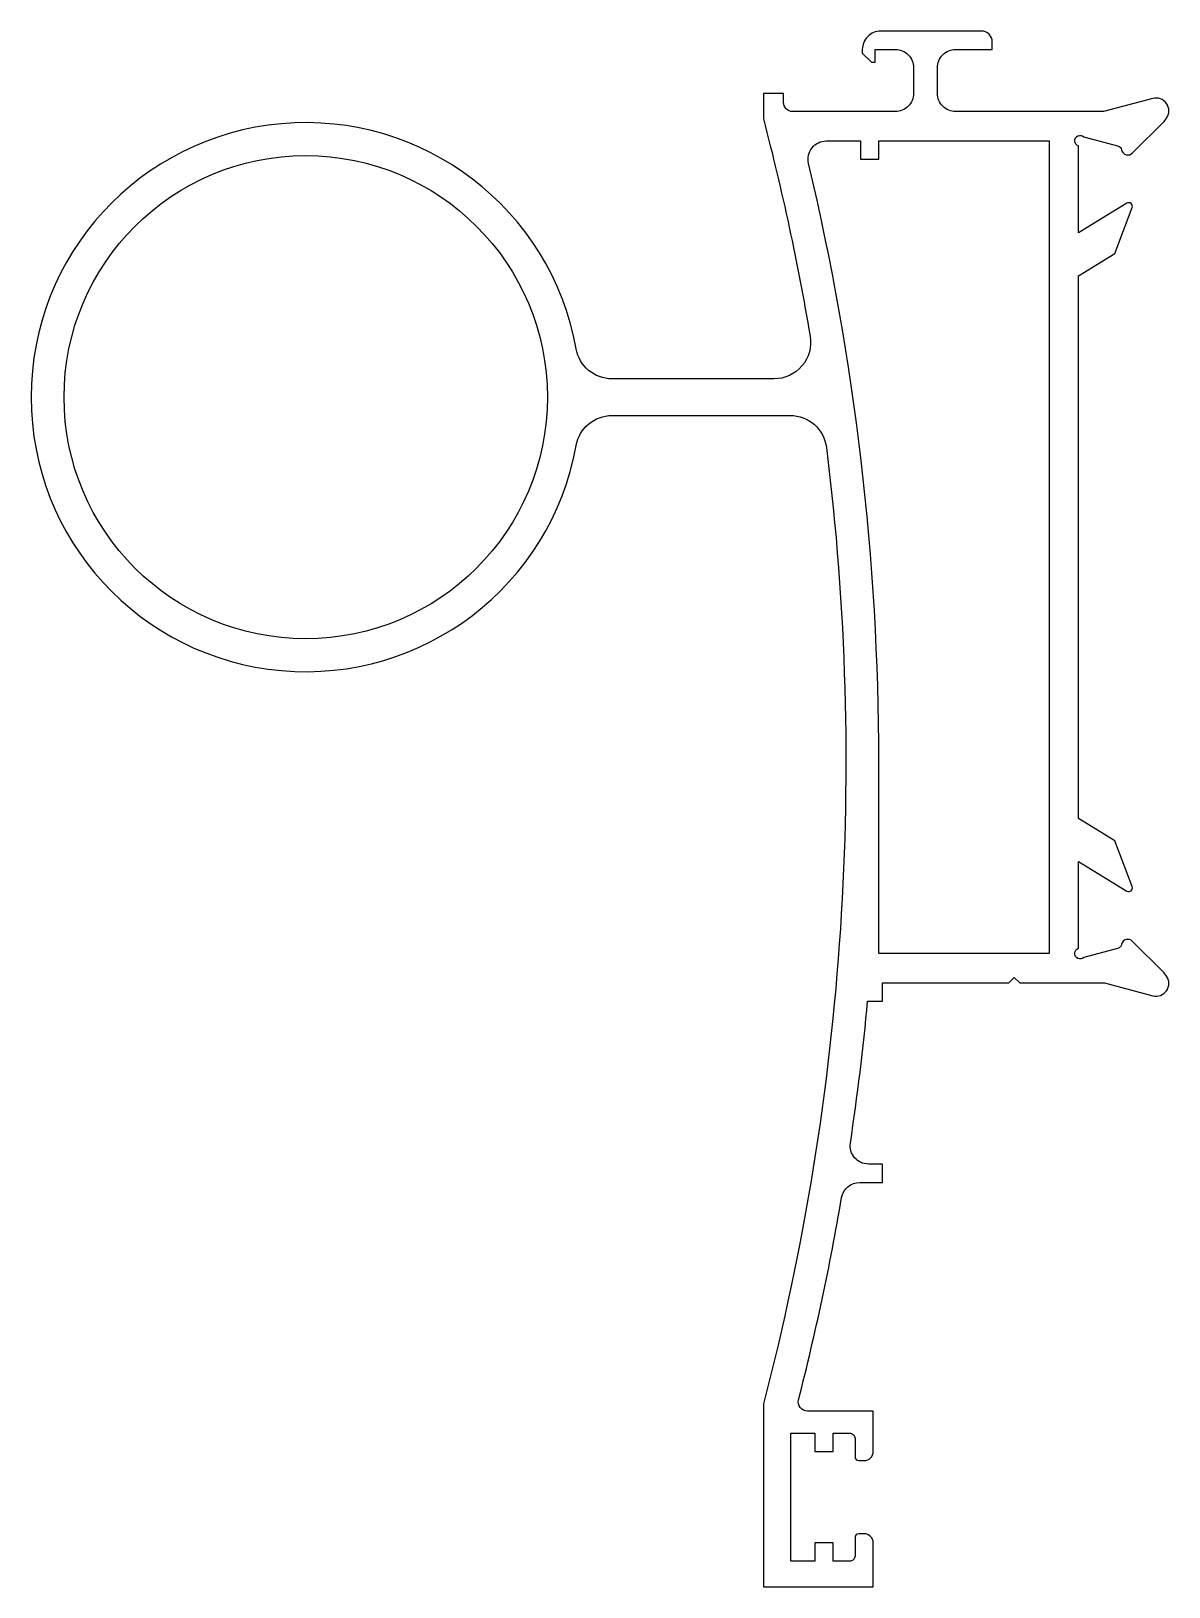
# Model space of a CAD drawing. Extents: x 719.7 to 781.8, y -620.5 to -535.5.
import ezdxf

# ---------------------------------------------------------------- set-up
doc = ezdxf.new("R2010")
doc.units = 0
doc.header["$LTSCALE"] = 15
doc.layers.get('0').update_dxf_attribs({"linetype": 'CONTINUOUS'})

msp = doc.modelspace()

# ---------------------------------------------------------------- linework, layer by layer
at = {"ltscale": 5}
for points in [[(760.253, -554.525), (751.411, -554.525, -0.363159), (749.442, -552.878, 11.2444), (749.442, -558.172, -0.363159), (751.411, -556.525), (761.133, -556.525, -0.378483), (763.117, -558.279, -0.094913), (759.677, -610.525), (759.677, -620.525), (765.677, -620.525), (765.677, -618.125, 0.414214), (765.177, -617.625), (764.877, -617.625, 0.414214), (764.677, -617.825), (764.677, -618.825, -0.414214), (764.377, -619.125), (763.477, -619.125), (763.477, -618.125), (762.477, -618.125), (762.477, -619.125), (761.177, -619.125), (761.177, -612.125), (762.477, -612.125), (762.477, -613.125), (763.477, -613.125), (763.477, -612.125), (764.377, -612.125, -0.414214), (764.677, -612.425), (764.677, -613.425, 0.414214), (764.877, -613.625), (765.177, -613.625, 0.414214), (765.677, -613.125), (765.677, -610.925), (762.079, -610.925, -0.489495), (761.594, -610.301, 0.020038), (763.948, -599.256, -0.365283), (764.934, -598.425), (766.177, -598.425), (766.177, -597.425), (765.415, -597.425, -0.458406), (764.426, -596.277, 0.013853), (765.367, -588.525), (766.177, -588.525), (766.177, -587.525), (773.077, -587.525), (773.377, -587.225), (773.677, -587.525), (778.305, -587.525), (780.939, -588.23, 0.700084), (781.693, -587.152), (781.568, -586.972), (779.838, -585.261, 0.607471), (779.238, -585.42, -0.283637), (779.019, -585.647), (777.182, -586.139, -1.229391), (776.877, -585.637), (776.877, -580.892), (779.524, -582.508, 0.713664), (779.815, -582.267), (778.873, -579.767), (776.877, -578.549), (776.877, -548.887), (778.873, -547.669), (779.815, -545.17, 0.713664), (779.524, -544.928), (776.877, -546.544), (776.877, -541.8, -1.229391), (777.182, -541.297), (779.019, -541.79, -0.283637), (779.238, -542.017, 0.607471), (779.838, -542.175), (781.568, -540.464), (781.693, -540.284, 0.700084), (780.939, -539.206), (778.253, -539.925), (770.177, -539.925, -0.414214), (769.177, -538.925), (769.177, -537.525, -0.414214), (770.177, -536.525), (772.177, -536.525), (772.177, -536.125, 0.414214), (771.577, -535.525), (766.077, -535.525, 0.414214), (765.077, -536.525), (765.077, -536.725), (765.577, -537.225), (765.777, -537.225), (765.777, -536.525), (766.877, -536.525, -0.414214), (767.877, -537.525), (767.877, -538.925, -0.414214), (766.877, -539.925), (761.277, -539.925, -0.414214), (760.777, -539.425), (760.777, -538.925), (759.677, -538.925), (759.677, -540.321, -0.021821), (762.225, -552.191, -0.464239)], [(764.977, -541.525), (764.977, -542.525), (765.977, -542.525), (765.977, -541.525), (775.277, -541.525), (775.277, -585.925), (765.977, -585.925), (765.977, -575.423, 0.058535), (762.14, -542.757, -0.484495), (763.113, -541.525)]]:
    msp.add_lwpolyline(points, format="xyb", close=True, dxfattribs=at)
msp.add_circle((734.677, -555.525), 13.2, dxfattribs=at)

doc.saveas('drawing.dxf')
